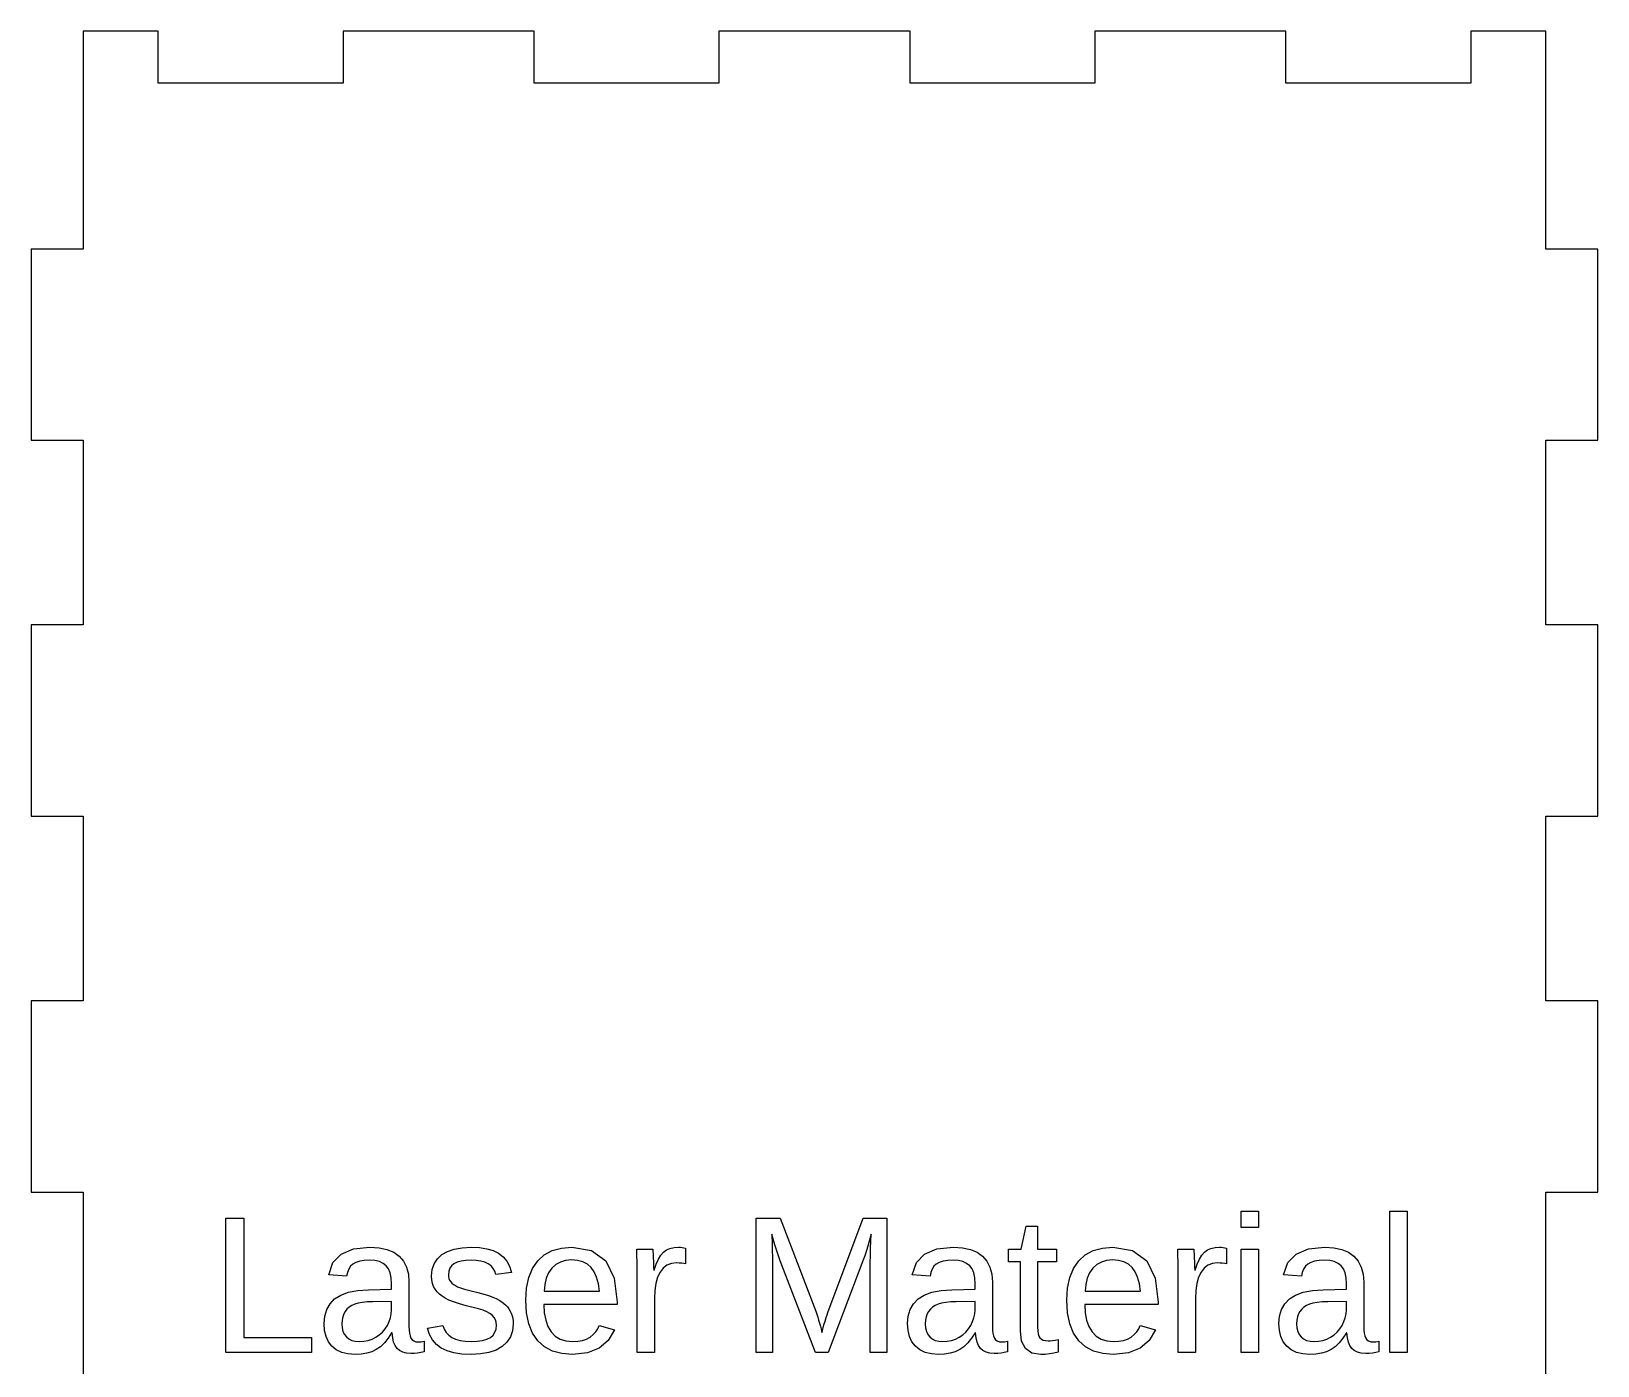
# Model space of a CAD drawing. Header units: metres. Extents: x -150 to 251, y -310 to 50.
# Drawn here: x -150.5 to -50.5, y -135.2 to -50 of the extents above; entities that cross this region are included whole.
import ezdxf

# ---------------------------------------------------------------- set-up
doc = ezdxf.new("R2010")
doc.units = ezdxf.units.M

msp = doc.modelspace()

# ---------------------------------------------------------------- linework, layer by layer
for p, q in [((-142.4, -50), (-147.2, -50)), ((-147.2, -50), (-147.2, -63.9)), ((-142.4, -53.3), (-142.4, -50)), ((-118.4, -50), (-130.6, -50)), ((-130.6, -50), (-130.6, -53.3)), ((-118.4, -53.3), (-118.4, -50)), ((-94.4, -50), (-106.6, -50)), ((-106.6, -50), (-106.6, -53.3)), ((-94.4, -53.3), (-94.4, -50)), ((-70.4, -50), (-82.6, -50)), ((-82.6, -50), (-82.6, -53.3)), ((-70.4, -53.3), (-70.4, -50)), ((-53.8, -50), (-58.6, -50)), ((-58.6, -50), (-58.6, -53.3)), ((-53.8, -63.9), (-53.8, -50)), ((-130.6, -53.3), (-142.4, -53.3)), ((-106.6, -53.3), (-118.4, -53.3)), ((-82.6, -53.3), (-94.4, -53.3)), ((-58.6, -53.3), (-70.4, -53.3)), ((-147.2, -63.9), (-150.5, -63.9)), ((-150.5, -63.9), (-150.5, -76.1)), ((-50.5, -63.9), (-53.8, -63.9)), ((-50.5, -76.1), (-50.5, -63.9)), ((-150.5, -76.1), (-147.2, -76.1)), ((-147.2, -76.1), (-147.2, -87.9)), ((-53.8, -87.9), (-53.8, -76.1)), ((-53.8, -76.1), (-50.5, -76.1)), ((-147.2, -87.9), (-150.5, -87.9)), ((-150.5, -87.9), (-150.5, -100.1)), ((-50.5, -87.9), (-53.8, -87.9)), ((-50.5, -100.1), (-50.5, -87.9)), ((-150.5, -100.1), (-147.2, -100.1)), ((-147.2, -100.1), (-147.2, -111.9)), ((-53.8, -111.9), (-53.8, -100.1)), ((-53.8, -100.1), (-50.5, -100.1)), ((-147.2, -111.9), (-150.5, -111.9)), ((-150.5, -111.9), (-150.5, -124.1)), ((-50.5, -111.9), (-53.8, -111.9)), ((-50.5, -124.1), (-50.5, -111.9)), ((-150.5, -124.1), (-147.2, -124.1)), ((-147.2, -124.1), (-147.2, -135.9)), ((-53.8, -135.9), (-53.8, -124.1)), ((-53.8, -124.1), (-50.5, -124.1)), ((-138.09, -134.344), (-138.09, -125.768)), ((-138.09, -125.768), (-136.926, -125.768)), ((-136.926, -125.768), (-136.926, -133.393)), ((-104.216, -134.344), (-104.216, -125.768)), ((-104.216, -125.768), (-102.687, -125.768)), ((-102.687, -125.768), (-100.411, -131.713)), ((-99.6501, -131.8), (-97.3833, -125.768)), ((-97.3833, -125.768), (-95.8903, -125.768)), ((-95.8903, -125.768), (-95.8903, -134.344)), ((-73.255, -126.368), (-73.255, -125.32)), ((-73.255, -125.32), (-72.158, -125.32)), ((-72.158, -125.32), (-72.158, -126.368)), ((-63.7627, -134.344), (-63.7627, -125.32)), ((-63.7627, -125.32), (-62.6657, -125.32)), ((-62.6657, -125.32), (-62.6657, -134.344)), ((-103.022, -127.467), (-103.223, -126.798)), ((-103.223, -126.798), (-103.205, -127.473)), ((-96.8833, -126.798), (-97.0285, -127.313)), ((-96.9074, -127.24), (-96.8833, -126.798)), ((-87.3156, -127.752), (-86.9937, -126.28)), ((-86.9937, -126.28), (-86.2616, -126.28)), ((-86.2616, -126.28), (-86.2616, -127.752)), ((-72.158, -126.368), (-73.255, -126.368)), ((-130.715, -128.062), (-129.927, -127.733)), ((-129.927, -127.733), (-128.879, -127.624)), ((-128.879, -127.624), (-128.298, -127.659)), ((-128.298, -127.659), (-127.794, -127.767)), ((-127.794, -127.767), (-127.367, -127.945)), ((-127.367, -127.945), (-127.016, -128.195)), ((-124.296, -128.098), (-123.936, -127.89)), ((-123.936, -127.89), (-123.502, -127.742)), ((-123.502, -127.742), (-122.994, -127.653)), ((-122.994, -127.653), (-122.412, -127.624)), ((-122.412, -127.624), (-121.892, -127.648)), ((-121.892, -127.648), (-121.428, -127.72)), ((-121.428, -127.72), (-121.021, -127.84)), ((-121.021, -127.84), (-120.67, -128.008)), ((-117.749, -128.115), (-117.246, -127.842)), ((-117.246, -127.842), (-116.661, -127.678)), ((-116.661, -127.678), (-115.995, -127.624)), ((-115.995, -127.624), (-114.728, -127.843)), ((-114.728, -127.843), (-113.824, -128.501)), ((-111.836, -128.163), (-111.852, -127.752)), ((-111.852, -127.752), (-110.817, -127.752)), ((-110.817, -127.752), (-110.78, -128.645)), ((-110.305, -128.123), (-110.139, -127.935)), ((-110.139, -127.935), (-109.95, -127.799)), ((-109.95, -127.799), (-109.727, -127.702)), ((-109.727, -127.702), (-109.468, -127.643)), ((-109.468, -127.643), (-109.175, -127.624)), ((-109.175, -127.624), (-109.064, -127.628)), ((-109.064, -127.628), (-108.953, -127.639)), ((-108.953, -127.639), (-108.841, -127.658)), ((-108.841, -127.658), (-108.729, -127.685)), ((-108.729, -127.685), (-108.729, -128.69)), ((-103.205, -127.473), (-103.18, -128.624)), ((-102.682, -128.502), (-103.022, -127.467)), ((-97.1661, -127.768), (-97.296, -128.165)), ((-97.0285, -127.313), (-97.1661, -127.768)), ((-96.9349, -128.153), (-96.9246, -127.692)), ((-96.9246, -127.692), (-96.9074, -127.24)), ((-93.468, -128.062), (-92.6797, -127.733)), ((-92.6797, -127.733), (-91.632, -127.624)), ((-91.632, -127.624), (-91.0513, -127.659)), ((-91.0513, -127.659), (-90.5472, -127.767)), ((-90.5472, -127.767), (-90.1198, -127.945)), ((-90.1198, -127.945), (-89.769, -128.195)), ((-88.1207, -128.55), (-88.1207, -127.752)), ((-88.1207, -127.752), (-87.3156, -127.752)), ((-86.2616, -127.752), (-85.0517, -127.752)), ((-85.0517, -127.752), (-85.0517, -128.55)), ((-83.2102, -128.115), (-82.7069, -127.842)), ((-82.7069, -127.842), (-82.1222, -127.678)), ((-82.1222, -127.678), (-81.4559, -127.624)), ((-81.4559, -127.624), (-80.1893, -127.843)), ((-80.1893, -127.843), (-79.2847, -128.501)), ((-77.2968, -128.163), (-77.3126, -127.752)), ((-77.3126, -127.752), (-76.2776, -127.752)), ((-76.2776, -127.752), (-76.2408, -128.645)), ((-75.7657, -128.123), (-75.5996, -127.935)), ((-75.5996, -127.935), (-75.4111, -127.799)), ((-75.4111, -127.799), (-75.1876, -127.702)), ((-75.1876, -127.702), (-74.9291, -127.643)), ((-74.9291, -127.643), (-74.6356, -127.624)), ((-74.6356, -127.624), (-74.5252, -127.628)), ((-74.5252, -127.628), (-74.4141, -127.639)), ((-74.4141, -127.639), (-74.3022, -127.658)), ((-74.3022, -127.658), (-74.1896, -127.685)), ((-74.1896, -127.685), (-74.1896, -128.69)), ((-73.255, -134.344), (-73.255, -127.752)), ((-73.255, -127.752), (-72.158, -127.752)), ((-72.158, -127.752), (-72.158, -134.344)), ((-69.759, -128.062), (-68.9707, -127.733)), ((-68.9707, -127.733), (-67.923, -127.624)), ((-67.923, -127.624), (-67.3423, -127.659)), ((-67.3423, -127.659), (-66.8382, -127.767)), ((-66.8382, -127.767), (-66.4108, -127.945)), ((-66.4108, -127.945), (-66.06, -128.195)), ((-131.513, -129.378), (-131.244, -128.61)), ((-131.244, -128.61), (-130.715, -128.062)), ((-130.118, -128.842), (-130.235, -129.019)), ((-129.969, -128.703), (-130.118, -128.842)), ((-129.778, -128.596), (-129.969, -128.703)), ((-129.536, -128.52), (-129.778, -128.596)), ((-129.245, -128.474), (-129.536, -128.52)), ((-128.904, -128.459), (-129.245, -128.474)), ((-128.565, -128.48), (-128.904, -128.459)), ((-128.275, -128.546), (-128.565, -128.48)), ((-128.033, -128.654), (-128.275, -128.546)), ((-127.839, -128.806), (-128.033, -128.654)), ((-127.691, -129.007), (-127.839, -128.806)), ((-127.016, -128.195), (-126.743, -128.512)), ((-126.743, -128.512), (-126.547, -128.892)), ((-126.547, -128.892), (-126.43, -129.337)), ((-124.901, -129.052), (-124.78, -128.68)), ((-124.78, -128.68), (-124.578, -128.362)), ((-124.578, -128.362), (-124.296, -128.098)), ((-123.786, -128.965), (-123.852, -129.152)), ((-123.674, -128.808), (-123.786, -128.965)), ((-123.519, -128.68), (-123.674, -128.808)), ((-123.316, -128.58), (-123.519, -128.68)), ((-123.063, -128.51), (-123.316, -128.58)), ((-122.762, -128.467), (-123.063, -128.51)), ((-122.412, -128.453), (-122.762, -128.467)), ((-122.091, -128.467), (-122.412, -128.453)), ((-121.804, -128.512), (-122.091, -128.467)), ((-121.552, -128.585), (-121.804, -128.512)), ((-121.334, -128.688), (-121.552, -128.585)), ((-121.152, -128.818), (-121.334, -128.688)), ((-121.008, -128.973), (-121.152, -128.818)), ((-120.904, -129.154), (-121.008, -128.973)), ((-120.67, -128.008), (-120.376, -128.229)), ((-120.376, -128.229), (-120.142, -128.508)), ((-120.142, -128.508), (-119.967, -128.844)), ((-119.967, -128.844), (-119.852, -129.239)), ((-118.742, -129.56), (-118.504, -128.981)), ((-118.504, -128.981), (-118.171, -128.497)), ((-118.171, -128.497), (-117.749, -128.115)), ((-117.269, -128.969), (-117.474, -129.261)), ((-117.017, -128.735), (-117.269, -128.969)), ((-116.723, -128.568), (-117.017, -128.735)), ((-116.389, -128.467), (-116.723, -128.568)), ((-116.013, -128.434), (-116.389, -128.467)), ((-115.628, -128.464), (-116.013, -128.434)), ((-115.291, -128.554), (-115.628, -128.464)), ((-115.001, -128.704), (-115.291, -128.554)), ((-114.76, -128.914), (-115.001, -128.704)), ((-114.564, -129.189), (-114.76, -128.914)), ((-113.824, -128.501), (-113.281, -129.598)), ((-111.825, -128.556), (-111.836, -128.163)), ((-111.818, -128.931), (-111.825, -128.556)), ((-111.816, -129.287), (-111.818, -128.931)), ((-110.78, -128.645), (-110.771, -128.924)), ((-110.771, -128.924), (-110.768, -129.092)), ((-110.744, -129.092), (-110.607, -128.702)), ((-110.607, -128.702), (-110.461, -128.379)), ((-110.461, -128.379), (-110.305, -128.123)), ((-110.158, -128.96), (-110.359, -129.218)), ((-109.918, -128.776), (-110.158, -128.96)), ((-109.636, -128.666), (-109.918, -128.776)), ((-109.315, -128.629), (-109.636, -128.666)), ((-109.141, -128.633), (-109.315, -128.629)), ((-108.985, -128.644), (-109.141, -128.633)), ((-108.848, -128.663), (-108.985, -128.644)), ((-108.729, -128.69), (-108.848, -128.663)), ((-103.18, -128.624), (-103.18, -134.344)), ((-100.442, -134.344), (-102.682, -128.502)), ((-97.4183, -128.502), (-99.6283, -134.344)), ((-97.296, -128.165), (-97.4183, -128.502)), ((-96.9383, -128.624), (-96.9349, -128.153)), ((-96.9383, -134.344), (-96.9383, -128.624)), ((-94.266, -129.378), (-93.9967, -128.61)), ((-93.9967, -128.61), (-93.468, -128.062)), ((-92.8714, -128.842), (-92.9877, -129.019)), ((-92.722, -128.703), (-92.8714, -128.842)), ((-92.5305, -128.596), (-92.722, -128.703)), ((-92.2892, -128.52), (-92.5305, -128.596)), ((-91.998, -128.474), (-92.2892, -128.52)), ((-91.657, -128.459), (-91.998, -128.474)), ((-91.3182, -128.48), (-91.657, -128.459)), ((-91.0277, -128.546), (-91.3182, -128.48)), ((-90.7857, -128.654), (-91.0277, -128.546)), ((-90.592, -128.806), (-90.7857, -128.654)), ((-90.4436, -129.007), (-90.592, -128.806)), ((-89.769, -128.195), (-89.4955, -128.512)), ((-89.4955, -128.512), (-89.3002, -128.892)), ((-89.3002, -128.892), (-89.183, -129.337)), ((-87.3586, -128.55), (-88.1207, -128.55)), ((-87.3586, -132.972), (-87.3586, -128.55)), ((-85.0517, -128.55), (-86.2616, -128.55)), ((-86.2616, -128.55), (-86.2616, -132.737)), ((-84.2027, -129.56), (-83.9648, -128.981)), ((-83.9648, -128.981), (-83.6319, -128.497)), ((-83.6319, -128.497), (-83.2102, -128.115)), ((-82.7299, -128.969), (-82.9347, -129.261)), ((-82.4778, -128.735), (-82.7299, -128.969)), ((-82.1844, -128.568), (-82.4778, -128.735)), ((-81.8498, -128.467), (-82.1844, -128.568)), ((-81.4739, -128.434), (-81.8498, -128.467)), ((-81.0888, -128.464), (-81.4739, -128.434)), ((-80.7517, -128.554), (-81.0888, -128.464)), ((-80.4623, -128.704), (-80.7517, -128.554)), ((-80.2209, -128.914), (-80.4623, -128.704)), ((-80.0245, -129.189), (-80.2209, -128.914)), ((-79.2847, -128.501), (-78.7418, -129.598)), ((-77.2856, -128.556), (-77.2968, -128.163)), ((-77.2788, -128.931), (-77.2856, -128.556)), ((-77.2766, -129.287), (-77.2788, -128.931)), ((-76.2408, -128.645), (-76.2316, -128.924)), ((-76.2316, -128.924), (-76.2286, -129.092)), ((-76.2046, -129.092), (-76.0681, -128.702)), ((-76.0681, -128.702), (-75.9218, -128.379)), ((-75.9218, -128.379), (-75.7657, -128.123)), ((-75.6193, -128.96), (-75.8196, -129.218)), ((-75.3786, -128.776), (-75.6193, -128.96)), ((-75.0973, -128.666), (-75.3786, -128.776)), ((-74.7756, -128.629), (-75.0973, -128.666)), ((-74.6017, -128.633), (-74.7756, -128.629)), ((-74.4461, -128.644), (-74.6017, -128.633)), ((-74.3087, -128.663), (-74.4461, -128.644)), ((-74.1896, -128.69), (-74.3087, -128.663)), ((-70.557, -129.378), (-70.2877, -128.61)), ((-70.2877, -128.61), (-69.759, -128.062)), ((-69.1624, -128.842), (-69.2787, -129.019)), ((-69.013, -128.703), (-69.1624, -128.842)), ((-68.8215, -128.596), (-69.013, -128.703)), ((-68.5802, -128.52), (-68.8215, -128.596)), ((-68.289, -128.474), (-68.5802, -128.52)), ((-67.948, -128.459), (-68.289, -128.474)), ((-67.6092, -128.48), (-67.948, -128.459)), ((-67.3187, -128.546), (-67.6092, -128.48)), ((-67.0767, -128.654), (-67.3187, -128.546)), ((-66.883, -128.806), (-67.0767, -128.654)), ((-66.7347, -129.007), (-66.883, -128.806)), ((-66.06, -128.195), (-65.7865, -128.512)), ((-65.7865, -128.512), (-65.5912, -128.892)), ((-65.5912, -128.892), (-65.474, -129.337)), ((-130.368, -129.48), (-131.513, -129.378)), ((-130.318, -129.231), (-130.368, -129.48)), ((-130.235, -129.019), (-130.318, -129.231)), ((-127.585, -129.266), (-127.691, -129.007)), ((-127.521, -129.581), (-127.585, -129.266)), ((-127.5, -129.954), (-127.521, -129.581)), ((-127.5, -130.312), (-127.5, -129.954)), ((-126.43, -129.337), (-126.391, -129.845)), ((-126.391, -129.845), (-126.391, -132.689)), ((-124.942, -129.478), (-124.901, -129.052)), ((-124.928, -129.713), (-124.942, -129.478)), ((-124.885, -129.93), (-124.928, -129.713)), ((-124.814, -130.127), (-124.885, -129.93)), ((-123.852, -129.152), (-123.875, -129.368)), ((-123.875, -129.368), (-123.866, -129.503)), ((-123.866, -129.503), (-123.838, -129.625)), ((-123.838, -129.625), (-123.792, -129.736)), ((-123.792, -129.736), (-123.728, -129.834)), ((-123.728, -129.834), (-123.645, -129.922)), ((-123.645, -129.922), (-123.545, -130.003)), ((-120.839, -129.361), (-120.904, -129.154)), ((-119.852, -129.239), (-120.839, -129.361)), ((-118.884, -130.235), (-118.742, -129.56)), ((-117.723, -129.997), (-117.768, -130.44)), ((-117.625, -129.604), (-117.723, -129.997)), ((-117.474, -129.261), (-117.625, -129.604)), ((-114.41, -129.535), (-114.564, -129.189)), ((-114.3, -129.952), (-114.41, -129.535)), ((-114.233, -130.44), (-114.3, -129.952)), ((-113.281, -129.598), (-113.1, -131.134)), ((-111.816, -134.344), (-111.816, -129.287)), ((-110.768, -129.092), (-110.744, -129.092)), ((-110.629, -129.933), (-110.696, -130.387)), ((-110.516, -129.544), (-110.629, -129.933)), ((-110.359, -129.218), (-110.516, -129.544)), ((-93.121, -129.48), (-94.266, -129.378)), ((-93.0709, -129.231), (-93.121, -129.48)), ((-92.9877, -129.019), (-93.0709, -129.231)), ((-90.3377, -129.266), (-90.4436, -129.007)), ((-90.2742, -129.581), (-90.3377, -129.266)), ((-90.253, -129.954), (-90.2742, -129.581)), ((-90.253, -130.312), (-90.253, -129.954)), ((-89.183, -129.337), (-89.144, -129.845)), ((-89.144, -129.845), (-89.144, -132.689)), ((-84.3453, -130.235), (-84.2027, -129.56)), ((-83.1842, -129.997), (-83.2289, -130.44)), ((-83.0862, -129.604), (-83.1842, -129.997)), ((-82.9347, -129.261), (-83.0862, -129.604)), ((-79.8712, -129.535), (-80.0245, -129.189)), ((-79.761, -129.952), (-79.8712, -129.535)), ((-79.6939, -130.44), (-79.761, -129.952)), ((-78.7418, -129.598), (-78.5609, -131.134)), ((-77.2766, -134.344), (-77.2766, -129.287)), ((-76.2286, -129.092), (-76.2046, -129.092)), ((-76.0896, -129.933), (-76.1571, -130.387)), ((-75.9771, -129.544), (-76.0896, -129.933)), ((-75.8196, -129.218), (-75.9771, -129.544)), ((-69.412, -129.48), (-70.557, -129.378)), ((-69.3619, -129.231), (-69.412, -129.48)), ((-69.2787, -129.019), (-69.3619, -129.231)), ((-66.6287, -129.266), (-66.7347, -129.007)), ((-66.5652, -129.581), (-66.6287, -129.266)), ((-66.544, -129.954), (-66.5652, -129.581)), ((-66.544, -130.312), (-66.544, -129.954)), ((-65.474, -129.337), (-65.435, -129.845)), ((-65.435, -129.845), (-65.435, -132.689)), ((-131.427, -131.229), (-131.134, -130.924)), ((-131.134, -130.924), (-130.748, -130.68)), ((-130.748, -130.68), (-130.259, -130.501)), ((-130.259, -130.501), (-129.667, -130.386)), ((-129.667, -130.386), (-128.973, -130.336)), ((-128.973, -130.336), (-127.5, -130.312)), ((-124.715, -130.305), (-124.814, -130.127)), ((-124.59, -130.466), (-124.715, -130.305)), ((-124.444, -130.616), (-124.59, -130.466)), ((-124.276, -130.752), (-124.444, -130.616)), ((-124.086, -130.877), (-124.276, -130.752)), ((-123.85, -130.995), (-124.086, -130.877)), ((-123.546, -131.114), (-123.85, -130.995)), ((-123.545, -130.003), (-123.428, -130.078)), ((-123.428, -130.078), (-123.293, -130.146)), ((-123.293, -130.146), (-123.108, -130.216)), ((-123.108, -130.216), (-122.844, -130.298)), ((-122.844, -130.298), (-122.501, -130.393)), ((-122.501, -130.393), (-122.078, -130.5)), ((-122.078, -130.5), (-121.67, -130.608)), ((-121.67, -130.608), (-121.323, -130.711)), ((-121.323, -130.711), (-121.038, -130.811)), ((-121.038, -130.811), (-120.815, -130.907)), ((-120.815, -130.907), (-120.631, -131.003)), ((-118.932, -131.005), (-118.884, -130.235)), ((-117.768, -130.44), (-114.233, -130.44)), ((-110.696, -130.387), (-110.719, -130.904)), ((-110.719, -130.904), (-110.719, -134.344)), ((-94.1801, -131.229), (-93.887, -130.924)), ((-93.887, -130.924), (-93.5007, -130.68)), ((-93.5007, -130.68), (-93.0117, -130.501)), ((-93.0117, -130.501), (-92.4202, -130.386)), ((-92.4202, -130.386), (-91.726, -130.336)), ((-91.726, -130.336), (-90.253, -130.312)), ((-84.3929, -131.005), (-84.3453, -130.235)), ((-83.2289, -130.44), (-79.6939, -130.44)), ((-76.1571, -130.387), (-76.1796, -130.904)), ((-76.1796, -130.904), (-76.1796, -134.344)), ((-70.4711, -131.229), (-70.178, -130.924)), ((-70.178, -130.924), (-69.7917, -130.68)), ((-69.7917, -130.68), (-69.3027, -130.501)), ((-69.3027, -130.501), (-68.7112, -130.386)), ((-68.7112, -130.386), (-68.017, -130.336)), ((-68.017, -130.336), (-66.544, -130.312)), ((-131.762, -132.018), (-131.637, -131.593)), ((-131.637, -131.593), (-131.427, -131.229)), ((-130.557, -131.883), (-130.623, -132.071)), ((-130.465, -131.718), (-130.557, -131.883)), ((-130.348, -131.574), (-130.465, -131.718)), ((-130.207, -131.451), (-130.348, -131.574)), ((-130.044, -131.347), (-130.207, -131.451)), ((-129.857, -131.264), (-130.044, -131.347)), ((-129.635, -131.199), (-129.857, -131.264)), ((-129.367, -131.15), (-129.635, -131.199)), ((-129.053, -131.119), (-129.367, -131.15)), ((-128.692, -131.105), (-129.053, -131.119)), ((-127.5, -131.08), (-128.692, -131.105)), ((-127.567, -132.128), (-127.517, -131.878)), ((-127.517, -131.878), (-127.5, -131.626)), ((-127.5, -131.626), (-127.5, -131.08)), ((-123.174, -131.235), (-123.546, -131.114)), ((-122.733, -131.357), (-123.174, -131.235)), ((-121.942, -131.565), (-122.733, -131.357)), ((-121.662, -131.65), (-121.942, -131.565)), ((-121.423, -131.745), (-121.662, -131.65)), ((-121.226, -131.852), (-121.423, -131.745)), ((-121.071, -131.969), (-121.226, -131.852)), ((-120.953, -132.1), (-121.071, -131.969)), ((-120.631, -131.003), (-120.468, -131.104)), ((-120.468, -131.104), (-120.326, -131.21)), ((-120.326, -131.21), (-120.204, -131.321)), ((-120.204, -131.321), (-120.098, -131.438)), ((-120.098, -131.438), (-120.005, -131.564)), ((-120.005, -131.564), (-119.925, -131.7)), ((-119.925, -131.7), (-119.858, -131.844)), ((-119.858, -131.844), (-119.804, -131.997)), ((-119.804, -131.997), (-119.765, -132.161)), ((-118.884, -131.812), (-118.932, -131.005)), ((-118.742, -132.514), (-118.884, -131.812)), ((-113.1, -131.281), (-117.78, -131.281)), ((-117.78, -131.281), (-117.751, -131.816)), ((-117.751, -131.816), (-117.663, -132.286)), ((-113.1, -131.134), (-113.1, -131.281)), ((-100.411, -131.713), (-100.351, -131.895)), ((-100.351, -131.895), (-100.293, -132.085)), ((-99.7551, -132.112), (-99.6963, -131.933)), ((-99.6963, -131.933), (-99.6501, -131.8)), ((-94.5151, -132.018), (-94.3895, -131.593)), ((-94.3895, -131.593), (-94.1801, -131.229)), ((-93.3103, -131.883), (-93.3762, -132.071)), ((-93.218, -131.718), (-93.3103, -131.883)), ((-93.1005, -131.574), (-93.218, -131.718)), ((-92.96, -131.451), (-93.1005, -131.574)), ((-92.7965, -131.347), (-92.96, -131.451)), ((-92.61, -131.264), (-92.7965, -131.347)), ((-92.3883, -131.199), (-92.61, -131.264)), ((-92.1202, -131.15), (-92.3883, -131.199)), ((-91.8058, -131.119), (-92.1202, -131.15)), ((-91.445, -131.105), (-91.8058, -131.119)), ((-90.253, -131.08), (-91.445, -131.105)), ((-90.3202, -132.128), (-90.2698, -131.878)), ((-90.2698, -131.878), (-90.253, -131.626)), ((-90.253, -131.626), (-90.253, -131.08)), ((-84.3453, -131.812), (-84.3929, -131.005)), ((-84.2027, -132.514), (-84.3453, -131.812)), ((-78.5609, -131.281), (-83.2409, -131.281)), ((-83.2409, -131.281), (-83.2118, -131.816)), ((-83.2118, -131.816), (-83.1244, -132.286)), ((-78.5609, -131.134), (-78.5609, -131.281)), ((-70.8061, -132.018), (-70.6805, -131.593)), ((-70.6805, -131.593), (-70.4711, -131.229)), ((-69.6013, -131.883), (-69.6672, -132.071)), ((-69.509, -131.718), (-69.6013, -131.883)), ((-69.3915, -131.574), (-69.509, -131.718)), ((-69.251, -131.451), (-69.3915, -131.574)), ((-69.0875, -131.347), (-69.251, -131.451)), ((-68.901, -131.264), (-69.0875, -131.347)), ((-68.6793, -131.199), (-68.901, -131.264)), ((-68.4112, -131.15), (-68.6793, -131.199)), ((-68.0968, -131.119), (-68.4112, -131.15)), ((-67.736, -131.105), (-68.0968, -131.119)), ((-66.544, -131.08), (-67.736, -131.105)), ((-66.6112, -132.128), (-66.5608, -131.878)), ((-66.5608, -131.878), (-66.544, -131.626)), ((-66.544, -131.626), (-66.544, -131.08)), ((-131.804, -132.502), (-131.762, -132.018)), ((-131.773, -132.936), (-131.804, -132.502)), ((-131.68, -133.322), (-131.773, -132.936)), ((-130.663, -132.284), (-130.676, -132.521)), ((-130.676, -132.521), (-130.658, -132.775)), ((-130.623, -132.071), (-130.663, -132.284)), ((-130.658, -132.775), (-130.604, -132.999)), ((-130.604, -132.999), (-130.515, -133.192)), ((-128.087, -133.045), (-127.916, -132.843)), ((-127.916, -132.843), (-127.769, -132.616)), ((-127.769, -132.616), (-127.651, -132.373)), ((-127.651, -132.373), (-127.567, -132.128)), ((-126.391, -132.689), (-126.383, -132.918)), ((-126.383, -132.918), (-126.359, -133.116)), ((-125.205, -132.802), (-124.236, -132.613)), ((-125.074, -133.203), (-125.205, -132.802)), ((-124.236, -132.613), (-124.146, -132.86)), ((-124.146, -132.86), (-124.019, -133.072)), ((-120.868, -132.25), (-120.953, -132.1)), ((-120.898, -133.056), (-120.825, -132.847)), ((-120.818, -132.418), (-120.868, -132.25)), ((-120.825, -132.847), (-120.801, -132.605)), ((-120.801, -132.605), (-120.818, -132.418)), ((-119.779, -132.961), (-119.912, -133.349)), ((-119.735, -132.52), (-119.779, -132.961)), ((-119.765, -132.161), (-119.742, -132.335)), ((-119.742, -132.335), (-119.735, -132.52)), ((-118.504, -133.109), (-118.742, -132.514)), ((-117.663, -132.286), (-117.518, -132.692)), ((-117.518, -132.692), (-117.314, -133.033)), ((-114.459, -133.025), (-114.332, -132.83)), ((-114.332, -132.83), (-114.239, -132.616)), ((-114.239, -132.616), (-113.276, -132.893)), ((-113.276, -132.893), (-113.664, -133.584)), ((-100.293, -132.085), (-100.235, -132.28)), ((-100.235, -132.28), (-100.127, -132.674)), ((-100.127, -132.674), (-100.085, -132.836)), ((-100.085, -132.836), (-100.052, -132.97)), ((-100.052, -132.97), (-100.029, -133.076)), ((-100.029, -133.076), (-99.9982, -132.938)), ((-99.9982, -132.938), (-99.9541, -132.769)), ((-99.9541, -132.769), (-99.8967, -132.569)), ((-99.8967, -132.569), (-99.8263, -132.337)), ((-99.8263, -132.337), (-99.7551, -132.112)), ((-94.557, -132.502), (-94.5151, -132.018)), ((-94.5259, -132.936), (-94.557, -132.502)), ((-94.4327, -133.322), (-94.5259, -132.936)), ((-93.4158, -132.284), (-93.429, -132.521)), ((-93.429, -132.521), (-93.411, -132.775)), ((-93.3762, -132.071), (-93.4158, -132.284)), ((-93.411, -132.775), (-93.3572, -132.999)), ((-93.3572, -132.999), (-93.2675, -133.192)), ((-90.8402, -133.045), (-90.6688, -132.843)), ((-90.6688, -132.843), (-90.522, -132.616)), ((-90.522, -132.616), (-90.4043, -132.373)), ((-90.4043, -132.373), (-90.3202, -132.128)), ((-89.144, -132.689), (-89.136, -132.918)), ((-89.136, -132.918), (-89.1122, -133.116)), ((-87.2766, -133.628), (-87.3586, -132.972)), ((-86.2616, -132.737), (-86.252, -132.958)), ((-86.252, -132.958), (-86.2231, -133.143)), ((-83.9648, -133.109), (-84.2027, -132.514)), ((-83.1244, -132.286), (-82.9788, -132.692)), ((-82.9788, -132.692), (-82.7749, -133.033)), ((-79.9199, -133.025), (-79.7927, -132.83)), ((-79.7927, -132.83), (-79.6999, -132.616)), ((-79.6999, -132.616), (-78.7369, -132.893)), ((-78.7369, -132.893), (-79.125, -133.584)), ((-70.848, -132.502), (-70.8061, -132.018)), ((-70.8169, -132.936), (-70.848, -132.502)), ((-70.7237, -133.322), (-70.8169, -132.936)), ((-69.7068, -132.284), (-69.72, -132.521)), ((-69.72, -132.521), (-69.702, -132.775)), ((-69.6672, -132.071), (-69.7068, -132.284)), ((-69.702, -132.775), (-69.6482, -132.999)), ((-69.6482, -132.999), (-69.5585, -133.192)), ((-67.1312, -133.045), (-66.9598, -132.843)), ((-66.9598, -132.843), (-66.813, -132.616)), ((-66.813, -132.616), (-66.6953, -132.373)), ((-66.6953, -132.373), (-66.6112, -132.128)), ((-65.435, -132.689), (-65.427, -132.918)), ((-65.427, -132.918), (-65.4032, -133.116)), ((-136.926, -133.393), (-132.611, -133.393)), ((-132.611, -133.393), (-132.611, -134.344)), ((-131.524, -133.658), (-131.68, -133.322)), ((-131.307, -133.946), (-131.524, -133.658)), ((-131.028, -134.176), (-131.307, -133.946)), ((-130.515, -133.192), (-130.389, -133.355)), ((-130.389, -133.355), (-130.23, -133.483)), ((-130.23, -133.483), (-130.04, -133.575)), ((-130.04, -133.575), (-129.82, -133.63)), ((-129.82, -133.63), (-129.569, -133.649)), ((-129.569, -133.649), (-129.278, -133.631)), ((-129.278, -133.631), (-129.003, -133.58)), ((-129.003, -133.58), (-128.745, -133.493)), ((-128.745, -133.493), (-128.504, -133.373)), ((-128.504, -133.373), (-128.283, -133.222)), ((-128.205, -133.973), (-128.474, -134.158)), ((-128.283, -133.222), (-128.087, -133.045)), ((-127.953, -133.733), (-128.205, -133.973)), ((-127.718, -133.438), (-127.953, -133.733)), ((-127.5, -133.087), (-127.718, -133.438)), ((-127.464, -133.087), (-127.5, -133.087)), ((-127.431, -133.405), (-127.464, -133.087)), ((-127.368, -133.678), (-127.431, -133.405)), ((-127.274, -133.906), (-127.368, -133.678)), ((-127.151, -134.089), (-127.274, -133.906)), ((-126.359, -133.116), (-126.32, -133.285)), ((-126.32, -133.285), (-126.264, -133.424)), ((-126.264, -133.424), (-126.186, -133.532)), ((-126.186, -133.532), (-126.079, -133.609)), ((-126.079, -133.609), (-125.943, -133.655)), ((-125.943, -133.655), (-125.778, -133.671)), ((-125.778, -133.671), (-125.696, -133.668)), ((-125.696, -133.668), (-125.61, -133.66)), ((-125.61, -133.66), (-125.517, -133.647)), ((-125.517, -133.647), (-125.42, -133.628)), ((-125.42, -133.628), (-125.42, -134.311)), ((-124.885, -133.547), (-125.074, -133.203)), ((-124.638, -133.835), (-124.885, -133.547)), ((-124.332, -134.067), (-124.638, -133.835)), ((-124.019, -133.072), (-123.855, -133.249)), ((-123.855, -133.249), (-123.653, -133.39)), ((-123.653, -133.39), (-123.41, -133.498)), ((-123.41, -133.498), (-123.124, -133.575)), ((-123.124, -133.575), (-122.795, -133.621)), ((-122.795, -133.621), (-122.423, -133.637)), ((-122.423, -133.637), (-122.03, -133.621)), ((-122.03, -133.621), (-121.694, -133.572)), ((-121.694, -133.572), (-121.414, -133.492)), ((-121.414, -133.492), (-121.191, -133.379)), ((-121.191, -133.379), (-121.02, -133.234)), ((-121.02, -133.234), (-120.898, -133.056)), ((-120.443, -133.964), (-120.832, -134.186)), ((-120.133, -133.683), (-120.443, -133.964)), ((-119.912, -133.349), (-120.133, -133.683)), ((-118.171, -133.599), (-118.504, -133.109)), ((-117.747, -133.981), (-118.171, -133.599)), ((-117.235, -134.253), (-117.747, -133.981)), ((-117.314, -133.033), (-117.054, -133.302)), ((-117.054, -133.302), (-116.74, -133.495)), ((-116.74, -133.495), (-116.373, -133.61)), ((-116.373, -133.61), (-115.952, -133.649)), ((-115.952, -133.649), (-115.616, -133.63)), ((-115.616, -133.63), (-115.314, -133.576)), ((-115.314, -133.576), (-115.048, -133.484)), ((-115.048, -133.484), (-114.817, -133.357)), ((-114.817, -133.357), (-114.621, -133.201)), ((-114.621, -133.201), (-114.459, -133.025)), ((-113.664, -133.584), (-114.239, -134.077)), ((-94.2774, -133.658), (-94.4327, -133.322)), ((-94.06, -133.946), (-94.2774, -133.658)), ((-93.7808, -134.176), (-94.06, -133.946)), ((-93.2675, -133.192), (-93.142, -133.355)), ((-93.142, -133.355), (-92.9827, -133.483)), ((-92.9827, -133.483), (-92.793, -133.575)), ((-92.793, -133.575), (-92.5727, -133.63)), ((-92.5727, -133.63), (-92.322, -133.649)), ((-92.322, -133.649), (-92.0308, -133.631)), ((-92.0308, -133.631), (-91.7562, -133.58)), ((-91.7562, -133.58), (-91.4983, -133.493)), ((-91.4983, -133.493), (-91.257, -133.373)), ((-91.257, -133.373), (-91.0363, -133.222)), ((-90.958, -133.973), (-91.227, -134.158)), ((-91.0363, -133.222), (-90.8402, -133.045)), ((-90.706, -133.733), (-90.958, -133.973)), ((-90.471, -133.438), (-90.706, -133.733)), ((-90.253, -133.087), (-90.471, -133.438)), ((-90.217, -133.087), (-90.253, -133.087)), ((-90.1839, -133.405), (-90.217, -133.087)), ((-90.1207, -133.678), (-90.1839, -133.405)), ((-90.0274, -133.906), (-90.1207, -133.678)), ((-89.904, -134.089), (-90.0274, -133.906)), ((-89.1122, -133.116), (-89.0725, -133.285)), ((-89.0725, -133.285), (-89.017, -133.424)), ((-89.017, -133.424), (-88.9386, -133.532)), ((-88.9386, -133.532), (-88.8315, -133.609)), ((-88.8315, -133.609), (-88.6956, -133.655)), ((-88.6956, -133.655), (-88.531, -133.671)), ((-88.531, -133.671), (-88.4493, -133.668)), ((-88.4493, -133.668), (-88.3625, -133.66)), ((-88.3625, -133.66), (-88.2703, -133.647)), ((-88.2703, -133.647), (-88.173, -133.628)), ((-88.173, -133.628), (-88.173, -134.311)), ((-87.0307, -134.097), (-87.2766, -133.628)), ((-86.2231, -133.143), (-86.175, -133.293)), ((-86.175, -133.293), (-86.1077, -133.408)), ((-86.1077, -133.408), (-86.016, -133.492)), ((-86.016, -133.492), (-85.8961, -133.552)), ((-85.8961, -133.552), (-85.748, -133.589)), ((-85.748, -133.589), (-85.5717, -133.601)), ((-85.5717, -133.601), (-85.4505, -133.595)), ((-85.4505, -133.595), (-85.3051, -133.579)), ((-85.3051, -133.579), (-85.1355, -133.553)), ((-85.1355, -133.553), (-84.9417, -133.516)), ((-84.9417, -133.516), (-84.9417, -134.326)), ((-83.6319, -133.599), (-83.9648, -133.109)), ((-83.2075, -133.981), (-83.6319, -133.599)), ((-82.6962, -134.253), (-83.2075, -133.981)), ((-82.7749, -133.033), (-82.515, -133.302)), ((-82.515, -133.302), (-82.2014, -133.495)), ((-82.2014, -133.495), (-81.834, -133.61)), ((-81.834, -133.61), (-81.4129, -133.649)), ((-81.4129, -133.649), (-81.0765, -133.63)), ((-81.0765, -133.63), (-80.7752, -133.576)), ((-80.7752, -133.576), (-80.509, -133.484)), ((-80.509, -133.484), (-80.2779, -133.357)), ((-80.2779, -133.357), (-80.0816, -133.201)), ((-80.0816, -133.201), (-79.9199, -133.025)), ((-79.125, -133.584), (-79.7004, -134.077)), ((-70.5684, -133.658), (-70.7237, -133.322)), ((-70.351, -133.946), (-70.5684, -133.658)), ((-70.0718, -134.176), (-70.351, -133.946)), ((-69.5585, -133.192), (-69.433, -133.355)), ((-69.433, -133.355), (-69.2737, -133.483)), ((-69.2737, -133.483), (-69.084, -133.575)), ((-69.084, -133.575), (-68.8637, -133.63)), ((-68.8637, -133.63), (-68.613, -133.649)), ((-68.613, -133.649), (-68.3218, -133.631)), ((-68.3218, -133.631), (-68.0472, -133.58)), ((-68.0472, -133.58), (-67.7893, -133.493)), ((-67.7893, -133.493), (-67.548, -133.373)), ((-67.548, -133.373), (-67.3273, -133.222)), ((-67.249, -133.973), (-67.518, -134.158)), ((-67.3273, -133.222), (-67.1312, -133.045)), ((-66.997, -133.733), (-67.249, -133.973)), ((-66.762, -133.438), (-66.997, -133.733)), ((-66.544, -133.087), (-66.762, -133.438)), ((-66.508, -133.087), (-66.544, -133.087)), ((-66.4749, -133.405), (-66.508, -133.087)), ((-66.4117, -133.678), (-66.4749, -133.405)), ((-66.3184, -133.906), (-66.4117, -133.678)), ((-66.195, -134.089), (-66.3184, -133.906)), ((-65.4032, -133.116), (-65.3635, -133.285)), ((-65.3635, -133.285), (-65.308, -133.424)), ((-65.308, -133.424), (-65.2296, -133.532)), ((-65.2296, -133.532), (-65.1225, -133.609)), ((-65.1225, -133.609), (-64.9866, -133.655)), ((-64.9866, -133.655), (-64.822, -133.671)), ((-64.822, -133.671), (-64.7404, -133.668)), ((-64.7404, -133.668), (-64.6535, -133.66)), ((-64.6535, -133.66), (-64.5614, -133.647)), ((-64.5614, -133.647), (-64.464, -133.628)), ((-64.464, -133.628), (-64.464, -134.311)), ((-132.611, -134.344), (-138.09, -134.344)), ((-130.687, -134.34), (-131.028, -134.176)), ((-130.285, -134.439), (-130.687, -134.34)), ((-129.822, -134.472), (-130.285, -134.439)), ((-129.44, -134.452), (-129.822, -134.472)), ((-129.088, -134.393), (-129.44, -134.452)), ((-128.766, -134.295), (-129.088, -134.393)), ((-128.474, -134.158), (-128.766, -134.295)), ((-126.992, -134.228), (-127.151, -134.089)), ((-126.791, -134.328), (-126.992, -134.228)), ((-126.549, -134.388), (-126.791, -134.328)), ((-126.266, -134.408), (-126.549, -134.388)), ((-126.051, -134.402), (-126.266, -134.408)), ((-125.839, -134.383), (-126.051, -134.402)), ((-125.628, -134.353), (-125.839, -134.383)), ((-125.42, -134.311), (-125.628, -134.353)), ((-123.961, -134.244), (-124.332, -134.067)), ((-123.519, -134.37), (-123.961, -134.244)), ((-123.007, -134.446), (-123.519, -134.37)), ((-122.424, -134.472), (-123.007, -134.446)), ((-121.822, -134.44), (-122.424, -134.472)), ((-121.291, -134.345), (-121.822, -134.44)), ((-120.832, -134.186), (-121.291, -134.345)), ((-116.637, -134.417), (-117.235, -134.253)), ((-115.952, -134.472), (-116.637, -134.417)), ((-115.002, -134.373), (-115.952, -134.472)), ((-114.239, -134.077), (-115.002, -134.373)), ((-110.719, -134.344), (-111.816, -134.344)), ((-103.18, -134.344), (-104.216, -134.344)), ((-99.6283, -134.344), (-100.442, -134.344)), ((-95.8903, -134.344), (-96.9383, -134.344)), ((-93.4402, -134.34), (-93.7808, -134.176)), ((-93.0383, -134.439), (-93.4402, -134.34)), ((-92.575, -134.472), (-93.0383, -134.439)), ((-92.193, -134.452), (-92.575, -134.472)), ((-91.841, -134.393), (-92.193, -134.452)), ((-91.519, -134.295), (-91.841, -134.393)), ((-91.227, -134.158), (-91.519, -134.295)), ((-89.7448, -134.228), (-89.904, -134.089)), ((-89.5442, -134.328), (-89.7448, -134.228)), ((-89.3023, -134.388), (-89.5442, -134.328)), ((-89.019, -134.408), (-89.3023, -134.388)), ((-88.8041, -134.402), (-89.019, -134.408)), ((-88.5915, -134.383), (-88.8041, -134.402)), ((-88.3811, -134.353), (-88.5915, -134.383)), ((-88.173, -134.311), (-88.3811, -134.353)), ((-86.6207, -134.378), (-87.0307, -134.097)), ((-86.0466, -134.472), (-86.6207, -134.378)), ((-85.7657, -134.463), (-86.0466, -134.472)), ((-85.4879, -134.435), (-85.7657, -134.463)), ((-85.2132, -134.39), (-85.4879, -134.435)), ((-84.9417, -134.326), (-85.2132, -134.39)), ((-82.098, -134.417), (-82.6962, -134.253)), ((-81.4129, -134.472), (-82.098, -134.417)), ((-80.463, -134.373), (-81.4129, -134.472)), ((-79.7004, -134.077), (-80.463, -134.373)), ((-76.1796, -134.344), (-77.2766, -134.344)), ((-72.158, -134.344), (-73.255, -134.344)), ((-69.7312, -134.34), (-70.0718, -134.176)), ((-69.3293, -134.439), (-69.7312, -134.34)), ((-68.866, -134.472), (-69.3293, -134.439)), ((-68.484, -134.452), (-68.866, -134.472)), ((-68.132, -134.393), (-68.484, -134.452)), ((-67.81, -134.295), (-68.132, -134.393)), ((-67.518, -134.158), (-67.81, -134.295)), ((-66.0358, -134.228), (-66.195, -134.089)), ((-65.8352, -134.328), (-66.0358, -134.228)), ((-65.5933, -134.388), (-65.8352, -134.328)), ((-65.31, -134.408), (-65.5933, -134.388)), ((-65.0951, -134.402), (-65.31, -134.408)), ((-64.8825, -134.383), (-65.0951, -134.402)), ((-64.6721, -134.353), (-64.8825, -134.383)), ((-64.464, -134.311), (-64.6721, -134.353)), ((-62.6657, -134.344), (-63.7627, -134.344))]:
    msp.add_line(p, q)

doc.saveas('drawing.dxf')
